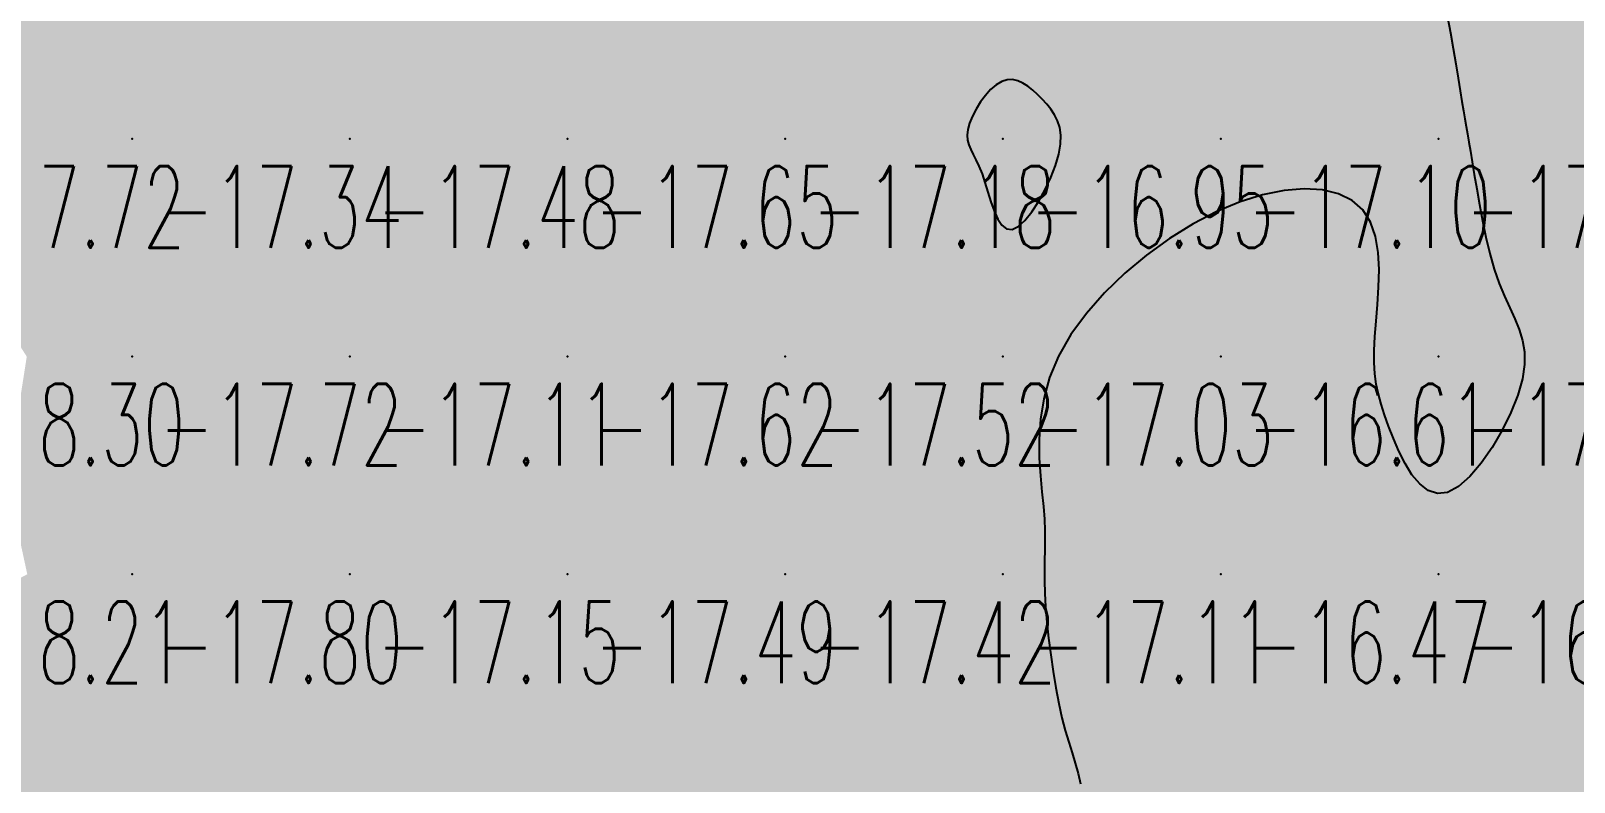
# Model space of a CAD drawing. Header units: millimetres. Extents: x 88261 to 90953, y 390274 to 392322.
# Drawn here: x 89345.6 to 89416.5, y 391637.7 to 391672.2 of the extents above; entities that cross this region are included whole.
import ezdxf
from ezdxf.enums import TextEntityAlignment as Align

# ---------------------------------------------------------------- set-up
doc = ezdxf.new("R2010")
doc.units = ezdxf.units.MM
doc.header["$LTSCALE"] = 25
for name, color, linetype in [('CN_03_00', 7, 'Continuous'), ('COTEAlt', 7, 'Continuous'), ('TN_COLORIAGE', 7, 'Continuous')]:
    doc.layers.add(name, color=color, linetype=linetype)
doc.styles.add('Simplex 1.0', font='Simplex.shx', dxfattribs={"width": 0.99, "height": 2.5})
doc.styles.get("Standard").update_dxf_attribs({"font": 'times.ttf'})

# ---------------------------------------------------------------- blocks, each defined once
blk = doc.blocks.new('COTE')
at = {"color": 0}
blk.add_point((0, 0), dxfattribs=at)
at = {"layer": 'COTEAlt'}
blk.add_attdef('ALT', text='', height=3.75, dxfattribs=at).set_placement((1.25, -1.25), align=Align.TOP_LEFT)

msp = doc.modelspace()

# ---------------------------------------------------------------- linework, layer by layer
at = {"layer": 'CN_03_00', "elevation": -17, "flags": 128}
msp.add_lwpolyline([(89410.668, 391672.837), (89410.803, 391672.122), (89410.93, 391671.398), (89411.048, 391670.694), (89411.155, 391670.035), (89411.25, 391669.448), (89411.331, 391668.953), (89411.403, 391668.532), (89411.467, 391668.161), (89411.528, 391667.815), (89411.589, 391667.469), (89411.653, 391667.099), (89411.724, 391666.68), (89411.804, 391666.188), (89411.898, 391665.604), (89412.007, 391664.943), (89412.132, 391664.228), (89412.274, 391663.481), (89412.434, 391662.722), (89412.613, 391661.974), (89412.814, 391661.259), (89413.036, 391660.6), (89413.278, 391660.009), (89413.526, 391659.474), (89413.76, 391658.973), (89413.964, 391658.483), (89414.118, 391657.984), (89414.205, 391657.453), (89414.208, 391656.87), (89414.106, 391656.211), (89413.89, 391655.467), (89413.573, 391654.667), (89413.175, 391653.852), (89412.716, 391653.064), (89412.216, 391652.344), (89411.695, 391651.732), (89411.173, 391651.269), (89410.672, 391650.997), (89410.206, 391650.943), (89409.779, 391651.085), (89409.389, 391651.387), (89409.035, 391651.813), (89408.717, 391652.327), (89408.433, 391652.895), (89408.182, 391653.479), (89407.963, 391654.045), (89407.775, 391654.565), (89407.618, 391655.048), (89407.492, 391655.512), (89407.398, 391655.974), (89407.334, 391656.452), (89407.301, 391656.963), (89407.299, 391657.525), (89407.329, 391658.156), (89407.387, 391658.864), (89407.453, 391659.632), (89407.505, 391660.433), (89407.522, 391661.238), (89407.481, 391662.022), (89407.358, 391662.758), (89407.132, 391663.418), (89406.781, 391663.977), (89406.288, 391664.411), (89405.664, 391664.717), (89404.923, 391664.896), (89404.084, 391664.949), (89403.163, 391664.875), (89402.175, 391664.677), (89401.137, 391664.355), (89400.066, 391663.909), (89398.979, 391663.343), (89397.897, 391662.671), (89396.844, 391661.907), (89395.842, 391661.067), (89394.915, 391660.168), (89394.084, 391659.223), (89393.373, 391658.25), (89392.805, 391657.263), (89392.394, 391656.278), (89392.124, 391655.306), (89391.971, 391654.358), (89391.91, 391653.444), (89391.918, 391652.576), (89391.97, 391651.764), (89392.041, 391651.019), (89392.107, 391650.351), (89392.15, 391649.767), (89392.17, 391649.25), (89392.174, 391648.779), (89392.167, 391648.332), (89392.158, 391647.89), (89392.151, 391647.429), (89392.153, 391646.93), (89392.171, 391646.37), (89392.21, 391645.735), (89392.269, 391645.039), (89392.347, 391644.3), (89392.441, 391643.537), (89392.552, 391642.772), (89392.675, 391642.022), (89392.811, 391641.308), (89392.958, 391640.649), (89393.112, 391640.059), (89393.27, 391639.525), (89393.425, 391639.031), (89393.571, 391638.559), (89393.703, 391638.091), (89393.814, 391637.61)], dxfattribs=at)
msp.add_lwpolyline([(89389.423, 391665.238), (89389.557, 391664.797), (89389.696, 391664.351), (89389.846, 391663.929), (89390.012, 391663.56), (89390.2, 391663.276), (89390.416, 391663.105), (89390.665, 391663.079), (89390.949, 391663.217), (89391.258, 391663.499), (89391.577, 391663.895), (89391.892, 391664.376), (89392.188, 391664.911), (89392.45, 391665.471), (89392.664, 391666.026), (89392.816, 391666.546), (89392.895, 391667.007), (89392.907, 391667.41), (89392.859, 391667.764), (89392.761, 391668.076), (89392.623, 391668.354), (89392.452, 391668.606), (89392.258, 391668.839), (89392.051, 391669.061), (89391.837, 391669.276), (89391.617, 391669.479), (89391.393, 391669.659), (89391.163, 391669.807), (89390.928, 391669.913), (89390.688, 391669.968), (89390.442, 391669.961), (89390.192, 391669.884), (89389.937, 391669.73), (89389.684, 391669.511), (89389.441, 391669.242), (89389.215, 391668.938), (89389.014, 391668.614), (89388.845, 391668.285), (89388.716, 391667.967), (89388.634, 391667.674), (89388.605, 391667.418), (89388.622, 391667.189), (89388.679, 391666.974), (89388.768, 391666.76), (89388.881, 391666.532), (89389.01, 391666.279), (89389.148, 391665.987), (89389.288, 391665.642), (89389.423, 391665.238)], close=True, dxfattribs=at)
at = {"layer": 'TN_COLORIAGE', "color": 193}
for points in [[(89345.766, 391672.757, -17.32), (89347.757, 391677.239, -17.32), (89340.249, 391667.239, -17.32), (89340.249, 391677.239, -17.32)], [(89350.249, 391667.239, -17.205), (89360.249, 391667.239, -17.205), (89360.249, 391677.239, -17.205)], [(89350.249, 391674.685, -17.205), (89352.459, 391677.239, -17.205), (89350.249, 391667.239, -17.205), (89360.249, 391677.239, -17.205)], [(89360.249, 391677.239, -17.548), (89360.249, 391667.239, -17.548), (89370.249, 391677.239, -17.548)], [(89360.249, 391667.239, -17.548), (89370.249, 391667.239, -17.548), (89370.249, 391677.239, -17.548)], [(89370.249, 391677.239, -17.263), (89370.249, 391667.239, -17.263), (89380.249, 391677.239, -17.263)], [(89370.249, 391667.239, -17.263), (89380.249, 391667.239, -17.263), (89380.249, 391677.239, -17.263)], [(89380.249, 391677.239, -17.094), (89380.249, 391667.239, -17.094), (89390.249, 391677.239, -17.094)], [(89380.249, 391667.239, -17), (89388.05, 391667.239, -17), (89390.249, 391677.239, -17), (89390.249, 391670.742, -17)], [(89400.249, 391677.239, -17), (89392.105, 391669.096, -17), (89390.249, 391677.239, -17), (89390.249, 391670.742, -17)], [(89400.249, 391677.239, -17), (89392.105, 391669.096, -17), (89400.249, 391667.239, -17), (89393.636, 391667.239, -17)], [(89400.249, 391677.239, -17), (89409.655, 391677.239, -17), (89400.249, 391667.239, -17), (89409.006, 391675.996, -17)], [(89400.249, 391667.239, -17), (89409.006, 391675.996, -17), (89410.249, 391667.239, -17), (89410.249, 391675.899, -17)], [(89411.397, 391668.388, -17.091), (89410.249, 391675.899, -17.091), (89410.249, 391667.239, -17.091)], [(89345.766, 391672.757, -17.342), (89350.249, 391674.685, -17.342), (89340.249, 391667.239, -17.342), (89350.249, 391667.239, -17.342)], [(89411.397, 391668.388, -17.091), (89411.66, 391667.239, -17.091), (89410.249, 391667.239, -17.091)], [(89340.249, 391662.459, -17.342), (89343.405, 391660.395, -17.342), (89340.249, 391667.239, -17.342), (89350.249, 391667.239, -17.342)], [(89345.413, 391657.239, -17.342), (89343.405, 391660.395, -17.342), (89350.249, 391657.239, -17.342), (89350.249, 391667.239, -17.342)], [(89350.249, 391667.239, -17.484), (89350.249, 391657.239, -17.484), (89360.249, 391667.239, -17.484)], [(89350.249, 391657.239, -17.484), (89360.249, 391657.239, -17.484), (89360.249, 391667.239, -17.484)], [(89360.249, 391667.239, -17.651), (89360.249, 391657.239, -17.651), (89370.249, 391667.239, -17.651)], [(89360.249, 391657.239, -17.651), (89370.249, 391657.239, -17.651), (89370.249, 391667.239, -17.651)], [(89370.249, 391667.239, -17.18), (89370.249, 391657.239, -17.18), (89380.249, 391667.239, -17.18)], [(89370.249, 391657.239, -17.18), (89380.249, 391657.239, -17.18), (89380.249, 391667.239, -17.18)], [(89380.249, 391657.239, -17), (89389.357, 391666.347, -17), (89380.249, 391667.239, -17), (89388.05, 391667.239, -17)], [(89400.249, 391667.239, -17), (89393.636, 391667.239, -17), (89390.249, 391657.239, -17), (89390.249, 391661.222, -17)], [(89400.249, 391667.239, -17), (89400.249, 391665.216, -17), (89390.249, 391657.239, -17), (89391.041, 391657.239, -17)], [(89400.249, 391667.239, -17), (89400.249, 391665.216, -17), (89410.249, 391667.239, -17), (89408.361, 391665.351, -17)], [(89410.249, 391657.239, -17), (89406.995, 391657.239, -17), (89410.249, 391667.239, -17), (89408.361, 391665.351, -17)], [(89410.249, 391657.239, -17), (89412.789, 391659.78, -17), (89410.249, 391667.239, -17), (89411.66, 391667.239, -17)], [(89380.249, 391657.239, -17), (89389.357, 391666.347, -17), (89390.249, 391657.239, -17), (89390.249, 391661.222, -17)], [(89412.789, 391659.78, -17.188), (89415.4, 391657.239, -17.188), (89410.249, 391657.239, -17.188)], [(89345.436, 391647.239, -17.716), (89344.515, 391651.505, -17.716), (89350.249, 391647.239, -17.716), (89350.249, 391657.239, -17.716)], [(89344.515, 391651.505, -17.716), (89345.413, 391657.239, -17.716), (89350.249, 391657.239, -17.716)], [(89350.249, 391657.239, -17.11), (89350.249, 391647.239, -17.11), (89360.249, 391657.239, -17.11)], [(89350.249, 391647.239, -17.11), (89360.249, 391647.239, -17.11), (89360.249, 391657.239, -17.11)], [(89360.249, 391657.239, -17.619), (89360.249, 391647.239, -17.619), (89370.249, 391657.239, -17.619)], [(89360.249, 391647.239, -17.619), (89370.249, 391647.239, -17.619), (89370.249, 391657.239, -17.619)], [(89370.249, 391657.239, -17.517), (89370.249, 391647.239, -17.517), (89380.249, 391657.239, -17.517)], [(89370.249, 391647.239, -17.517), (89380.249, 391647.239, -17.517), (89380.249, 391657.239, -17.517)], [(89380.249, 391657.239, -17.034), (89380.249, 391647.239, -17.034), (89390.249, 391657.239, -17.034)], [(89380.249, 391647.239, -17.034), (89390.249, 391647.239, -17.034), (89390.249, 391657.239, -17.034)], [(89390.249, 391647.239, -17), (89392.416, 391649.407, -17), (89390.249, 391657.239, -17), (89391.041, 391657.239, -17)], [(89407.634, 391654.625, -17.188), (89406.995, 391657.239, -17.188), (89410.249, 391657.239, -17.188)], [(89407.634, 391654.625, -17.188), (89410.249, 391648.529, -17.188), (89410.249, 391657.239, -17.188)], [(89415.4, 391657.239, -17.188), (89410.249, 391648.529, -17.188), (89410.249, 391657.239, -17.188)], [(89391.937, 391647.239, -17.108), (89392.416, 391649.407, -17.108), (89390.249, 391647.239, -17.108)], [(89345.436, 391647.239, -17.444), (89340.249, 391644.484, -17.444), (89350.249, 391647.239, -17.444), (89340.249, 391637.239, -17.444)], [(89340.249, 391637.239, -17.804), (89350.249, 391637.239, -17.804), (89350.249, 391647.239, -17.804)], [(89350.249, 391647.239, -17.146), (89350.249, 391637.239, -17.146), (89360.249, 391647.239, -17.146)], [(89350.249, 391637.239, -17.146), (89360.249, 391637.239, -17.146), (89360.249, 391647.239, -17.146)], [(89360.249, 391647.239, -17.494), (89360.249, 391637.239, -17.494), (89370.249, 391647.239, -17.494)], [(89360.249, 391637.239, -17.494), (89370.249, 391637.239, -17.494), (89370.249, 391647.239, -17.494)], [(89370.249, 391647.239, -17.416), (89370.249, 391637.239, -17.416), (89380.249, 391647.239, -17.416)], [(89370.249, 391637.239, -17.416), (89380.249, 391637.239, -17.416), (89380.249, 391647.239, -17.416)], [(89380.249, 391647.239, -17.108), (89380.249, 391637.239, -17.108), (89390.249, 391647.239, -17.108)], [(89380.249, 391637.239, -17.108), (89390.249, 391637.239, -17.108), (89390.249, 391647.239, -17.108)], [(89390.249, 391637.239, -17), (89392.863, 391639.854, -17), (89390.249, 391647.239, -17), (89391.937, 391647.239, -17)], [(89392.863, 391639.854, -17.188), (89394.356, 391637.239, -17.188), (89390.249, 391637.239, -17.188)]]:
    msp.add_solid(points, dxfattribs=at)
at = {"layer": 'TN_COLORIAGE', "color": 183}
for points in [[(89410.249, 391675.899, -16.301), (89411.397, 391668.388, -16.301), (89410.249, 391677.239, -16.301), (89420.249, 391677.239, -16.301)], [(89411.66, 391667.239, -16.301), (89411.397, 391668.388, -16.301), (89420.249, 391667.239, -16.301), (89420.249, 391677.239, -16.301)], [(89390.249, 391670.742, -16.949), (89388.05, 391667.239, -16.949), (89390.249, 391667.239, -16.949)], [(89390.249, 391670.742, -16.949), (89392.105, 391669.096, -16.949), (89390.249, 391667.239, -16.949)], [(89393.636, 391667.239, -16.949), (89392.105, 391669.096, -16.949), (89390.249, 391667.239, -16.949)], [(89388.05, 391667.239, -16.949), (89389.357, 391666.347, -16.949), (89390.249, 391667.239, -16.949)], [(89390.249, 391661.222, -16.949), (89389.357, 391666.347, -16.949), (89390.249, 391667.239, -16.949)], [(89390.249, 391661.222, -16.949), (89393.636, 391667.239, -16.949), (89390.249, 391667.239, -16.949)], [(89411.66, 391667.239, -16.448), (89412.789, 391659.78, -16.448), (89420.249, 391667.239, -16.448)], [(89415.4, 391657.239, -16.448), (89412.789, 391659.78, -16.448), (89420.249, 391657.239, -16.448), (89420.249, 391667.239, -16.448)], [(89391.041, 391657.239, -16.61), (89400.249, 391665.216, -16.61), (89400.249, 391657.239, -16.61)], [(89408.361, 391665.351, -16.61), (89400.249, 391665.216, -16.61), (89400.249, 391657.239, -16.61)], [(89408.361, 391665.351, -16.61), (89406.995, 391657.239, -16.61), (89400.249, 391657.239, -16.61)], [(89391.041, 391657.239, -16.61), (89392.416, 391649.407, -16.61), (89400.249, 391657.239, -16.61)], [(89392.416, 391649.407, -16.469), (89391.937, 391647.239, -16.469), (89400.249, 391657.239, -16.469), (89400.249, 391647.239, -16.469)], [(89406.995, 391657.239, -16.469), (89407.634, 391654.625, -16.469), (89400.249, 391657.239, -16.469), (89400.249, 391647.239, -16.469)], [(89410.249, 391648.529, -16.823), (89415.4, 391657.239, -16.823), (89410.249, 391647.239, -16.823), (89420.249, 391657.239, -16.823)], [(89420.015, 391647.239, -16.823), (89420.249, 391647.277, -16.823), (89410.249, 391647.239, -16.823), (89420.249, 391657.239, -16.823)], [(89410.249, 391648.529, -16.469), (89407.634, 391654.625, -16.469), (89410.249, 391647.239, -16.469), (89400.249, 391647.239, -16.469)], [(89391.937, 391647.239, -16.469), (89392.863, 391639.854, -16.469), (89400.249, 391647.239, -16.469)], [(89394.356, 391637.239, -16.469), (89392.863, 391639.854, -16.469), (89400.249, 391637.239, -16.469), (89400.249, 391647.239, -16.469)], [(89400.249, 391647.239, -16.972), (89400.249, 391637.239, -16.972), (89410.249, 391647.239, -16.972)], [(89400.249, 391637.239, -16.972), (89410.249, 391637.239, -16.972), (89410.249, 391647.239, -16.972)], [(89420.015, 391647.239, -16.902), (89420.181, 391647.172, -16.902), (89410.249, 391647.239, -16.902), (89410.249, 391637.239, -16.902)], [(89420.181, 391647.172, -16.758), (89420.249, 391647.212, -16.758), (89410.249, 391637.239, -16.758), (89420.249, 391637.239, -16.758)]]:
    msp.add_solid(points, dxfattribs=at)

# ---------------------------------------------------------------- block references
at = {"layer": 'COTEAlt'}
ref = msp.add_blockref('COTE', (89340.249, 391667.239), dxfattribs=at)
ref.add_attrib('ALT', '-17.72', dxfattribs={"height": 3.75, "style": 'Simplex 1.0', "width": 0.6}).set_placement((89341.499, 391665.989), align=Align.TOP_LEFT)
ref = msp.add_blockref('COTE', (89350.249, 391667.239), dxfattribs=at)
ref.add_attrib('ALT', '-17.34', dxfattribs={"height": 3.75, "style": 'Simplex 1.0', "width": 0.6}).set_placement((89351.499, 391665.989), align=Align.TOP_LEFT)
ref = msp.add_blockref('COTE', (89360.249, 391667.239), dxfattribs=at)
ref.add_attrib('ALT', '-17.48', dxfattribs={"height": 3.75, "style": 'Simplex 1.0', "width": 0.6}).set_placement((89361.499, 391665.989), align=Align.TOP_LEFT)
ref = msp.add_blockref('COTE', (89370.249, 391667.239), dxfattribs=at)
ref.add_attrib('ALT', '-17.65', dxfattribs={"height": 3.75, "style": 'Simplex 1.0', "width": 0.6}).set_placement((89371.499, 391665.989), align=Align.TOP_LEFT)
ref = msp.add_blockref('COTE', (89380.249, 391667.239), dxfattribs=at)
ref.add_attrib('ALT', '-17.18', dxfattribs={"height": 3.75, "style": 'Simplex 1.0', "width": 0.6}).set_placement((89381.499, 391665.989), align=Align.TOP_LEFT)
ref = msp.add_blockref('COTE', (89390.249, 391667.239), dxfattribs=at)
ref.add_attrib('ALT', '-16.95', dxfattribs={"height": 3.75, "style": 'Simplex 1.0', "width": 0.6}).set_placement((89391.499, 391665.989), align=Align.TOP_LEFT)
ref = msp.add_blockref('COTE', (89400.249, 391667.239), dxfattribs=at)
ref.add_attrib('ALT', '-17.10', dxfattribs={"height": 3.75, "style": 'Simplex 1.0', "width": 0.6}).set_placement((89401.499, 391665.989), align=Align.TOP_LEFT)
ref = msp.add_blockref('COTE', (89410.249, 391667.239), dxfattribs=at)
ref.add_attrib('ALT', '-17.09', dxfattribs={"height": 3.75, "style": 'Simplex 1.0', "width": 0.6}).set_placement((89411.499, 391665.989), align=Align.TOP_LEFT)
ref = msp.add_blockref('COTE', (89340.249, 391657.239), dxfattribs=at)
ref.add_attrib('ALT', '-18.30', dxfattribs={"height": 3.75, "style": 'Simplex 1.0', "width": 0.6}).set_placement((89341.499, 391655.989), align=Align.TOP_LEFT)
ref = msp.add_blockref('COTE', (89350.249, 391657.239), dxfattribs=at)
ref.add_attrib('ALT', '-17.72', dxfattribs={"height": 3.75, "style": 'Simplex 1.0', "width": 0.6}).set_placement((89351.499, 391655.989), align=Align.TOP_LEFT)
ref = msp.add_blockref('COTE', (89360.249, 391657.239), dxfattribs=at)
ref.add_attrib('ALT', '-17.11', dxfattribs={"height": 3.75, "style": 'Simplex 1.0', "width": 0.6}).set_placement((89361.499, 391655.989), align=Align.TOP_LEFT)
ref = msp.add_blockref('COTE', (89370.249, 391657.239), dxfattribs=at)
ref.add_attrib('ALT', '-17.62', dxfattribs={"height": 3.75, "style": 'Simplex 1.0', "width": 0.6}).set_placement((89371.499, 391655.989), align=Align.TOP_LEFT)
ref = msp.add_blockref('COTE', (89380.249, 391657.239), dxfattribs=at)
ref.add_attrib('ALT', '-17.52', dxfattribs={"height": 3.75, "style": 'Simplex 1.0', "width": 0.6}).set_placement((89381.499, 391655.989), align=Align.TOP_LEFT)
ref = msp.add_blockref('COTE', (89390.249, 391657.239), dxfattribs=at)
ref.add_attrib('ALT', '-17.03', dxfattribs={"height": 3.75, "style": 'Simplex 1.0', "width": 0.6}).set_placement((89391.499, 391655.989), align=Align.TOP_LEFT)
ref = msp.add_blockref('COTE', (89400.249, 391657.239), dxfattribs=at)
ref.add_attrib('ALT', '-16.61', dxfattribs={"height": 3.75, "style": 'Simplex 1.0', "width": 0.6}).set_placement((89401.499, 391655.989), align=Align.TOP_LEFT)
ref = msp.add_blockref('COTE', (89410.249, 391657.239), dxfattribs=at)
ref.add_attrib('ALT', '-17.19', dxfattribs={"height": 3.75, "style": 'Simplex 1.0', "width": 0.6}).set_placement((89411.499, 391655.989), align=Align.TOP_LEFT)
ref = msp.add_blockref('COTE', (89340.249, 391647.239), dxfattribs=at)
ref.add_attrib('ALT', '-18.21', dxfattribs={"height": 3.75, "style": 'Simplex 1.0', "width": 0.6}).set_placement((89341.499, 391645.989), align=Align.TOP_LEFT)
ref = msp.add_blockref('COTE', (89350.249, 391647.239), dxfattribs=at)
ref.add_attrib('ALT', '-17.80', dxfattribs={"height": 3.75, "style": 'Simplex 1.0', "width": 0.6}).set_placement((89351.499, 391645.989), align=Align.TOP_LEFT)
ref = msp.add_blockref('COTE', (89360.249, 391647.239), dxfattribs=at)
ref.add_attrib('ALT', '-17.15', dxfattribs={"height": 3.75, "style": 'Simplex 1.0', "width": 0.6}).set_placement((89361.499, 391645.989), align=Align.TOP_LEFT)
ref = msp.add_blockref('COTE', (89370.249, 391647.239), dxfattribs=at)
ref.add_attrib('ALT', '-17.49', dxfattribs={"height": 3.75, "style": 'Simplex 1.0', "width": 0.6}).set_placement((89371.499, 391645.989), align=Align.TOP_LEFT)
ref = msp.add_blockref('COTE', (89380.249, 391647.239), dxfattribs=at)
ref.add_attrib('ALT', '-17.42', dxfattribs={"height": 3.75, "style": 'Simplex 1.0', "width": 0.6}).set_placement((89381.499, 391645.989), align=Align.TOP_LEFT)
ref = msp.add_blockref('COTE', (89390.249, 391647.239), dxfattribs=at)
ref.add_attrib('ALT', '-17.11', dxfattribs={"height": 3.75, "style": 'Simplex 1.0', "width": 0.6}).set_placement((89391.499, 391645.989), align=Align.TOP_LEFT)
ref = msp.add_blockref('COTE', (89400.249, 391647.239), dxfattribs=at)
ref.add_attrib('ALT', '-16.47', dxfattribs={"height": 3.75, "style": 'Simplex 1.0', "width": 0.6}).set_placement((89401.499, 391645.989), align=Align.TOP_LEFT)
ref = msp.add_blockref('COTE', (89410.249, 391647.239), dxfattribs=at)
ref.add_attrib('ALT', '-16.97', dxfattribs={"height": 3.75, "style": 'Simplex 1.0', "width": 0.6}).set_placement((89411.499, 391645.989), align=Align.TOP_LEFT)

doc.saveas('drawing.dxf')
